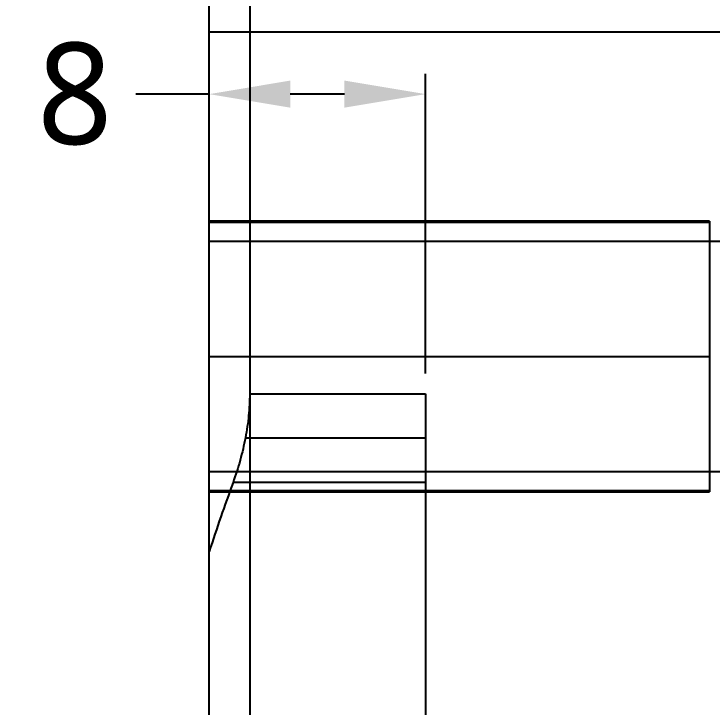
# Model space of a CAD drawing. Header units: millimetres. Extents: x 1044 to 1544, y -1743 to -1389.
# Drawn here: x 1250.61 to 1276.42, y -1557.27 to -1531.65 of the extents above; entities that cross this region are included whole.
import ezdxf
from ezdxf.lldxf.tags import DXFTag

# ---------------------------------------------------------------- set-up
doc = ezdxf.new("R2010")
doc.units = ezdxf.units.MM
doc.layers.add('21', color=7, linetype='Continuous', true_color=0xffffff)
doc.layers.add('dim', color=82, linetype='Continuous', lineweight=9)
doc.styles.add('Capful-A', font='')
doc.styles.get('Capful-A').set_extended_font_data('Microsoft YaHei')
tags = doc.linetypes.add('DASHED', pattern=[25.72, 12.86, -12.86]).pattern_tags.tags
tags[6:7] = [DXFTag(74, 4), DXFTag(75, 0), DXFTag(340, '0'), DXFTag(46, 0.0), DXFTag(50, 0.0), DXFTag(44, 0.0), DXFTag(45, 0.0)]
tags[4:5] = [DXFTag(74, 4), DXFTag(75, 0), DXFTag(340, '0'), DXFTag(46, 0.0), DXFTag(50, 0.0), DXFTag(44, 0.0), DXFTag(45, 0.0)]
doc.dimstyles.new('Capful-A-1.5', dxfattribs={"dimscale": 1.5, "dimtxt": 2.5, "dimasz": 2.5, "dimexe": 1.5, "dimexo": 1, "dimgap": 1.5, "dimtad": 0, "dimdsep": 46, "dimtxsty": 'Capful-A', "dimcen": 0, "dimclrt": 2, "dimazin": 2, "dimtfac": 1, "dimtmove": 0, "dimatfit": 3, "dimfxl": 0, "dimtolj": 1, "dimtzin": 0, "dimarcsym": 0})

# ---------------------------------------------------------------- blocks, each defined once
blk = doc.blocks.new('*D257')
at = {"layer": 'Defpoints', "color": 0, "transparency": 16777216}
for p in [(1257.828, -1534.617), (1265.828, -1545.695), (1257.828, -1548.567)]:
    blk.add_point(p, dxfattribs=at)
at = {"layer": 'dim', "color": 0, "lineweight": -2, "transparency": 16777216}
for p, q in [((1257.828, -1547.817), (1257.828, -1533.868)), ((1265.828, -1544.945), (1265.828, -1533.868)), ((1257.828, -1534.617), (1254.828, -1534.617)), ((1262.828, -1534.617), (1260.828, -1534.617))]:
    blk.add_line(p, q, dxfattribs=at)
at = {"layer": 'dim', "color": 0, "transparency": 16777216}
for points in [[(1260.828, -1534.117), (1260.828, -1535.117), (1257.828, -1534.617)], [(1262.828, -1534.117), (1262.828, -1535.117), (1265.828, -1534.617)]]:
    blk.add_solid(points, dxfattribs=at)
at = {"layer": 'dim', "color": 2, "transparency": 16777216, "insert": (1252.862, -1534.617), "char_height": 3.75, "attachment_point": 5, "style": 'Capful-A', "bg_fill": 3, "box_fill_scale": 1.1, "bg_fill_color": 256, "bg_fill_true_color": 13158600, "bg_fill_transparency": 0}
blk.add_mtext('\\A1;8', dxfattribs=at)
blk = doc.blocks.new('*D258')
at = {"layer": 'Defpoints', "color": 0, "transparency": 16777216}
for p in [(1348.631, -1492.037), (1257.828, -1508.817), (1348.631, -1572.317)]:
    blk.add_point(p, dxfattribs=at)
at = {"layer": 'dim', "color": 0, "lineweight": -2, "transparency": 16777216}
for p, q in [((1257.828, -1508.067), (1257.828, -1491.288)), ((1348.631, -1571.567), (1348.631, -1491.288)), ((1260.828, -1492.037), (1297.761, -1492.037)), ((1345.631, -1492.037), (1308.697, -1492.037))]:
    blk.add_line(p, q, dxfattribs=at)
at = {"layer": 'dim', "color": 0, "transparency": 16777216}
for points in [[(1260.828, -1491.537), (1260.828, -1492.537), (1257.828, -1492.037)], [(1345.631, -1491.537), (1345.631, -1492.537), (1348.631, -1492.037)]]:
    blk.add_solid(points, dxfattribs=at)
at = {"layer": 'dim', "color": 2, "transparency": 16777216, "insert": (1303.229, -1492.037), "char_height": 3.75, "attachment_point": 5, "style": 'Capful-A', "bg_fill": 3, "box_fill_scale": 1.1, "bg_fill_color": 256, "bg_fill_true_color": 13158600, "bg_fill_transparency": 0}
blk.add_mtext('\\A1;90.8', dxfattribs=at)

msp = doc.modelspace()

# ---------------------------------------------------------------- linework, layer by layer
at = {"layer": '21', "color": 7, "linetype": 'Continuous'}
for p, q in [((1259.328, -1507.317), (1259.328, -1545.695)), ((1257.828, -1551.526), (1257.828, -1508.817)), ((1259.328, -1545.695), (1265.828, -1545.695)), ((1265.828, -1545.695), (1265.828, -1598.938)), ((1259.169, -1547.317), (1265.828, -1547.317)), ((1265.828, -1548.971), (1258.71, -1548.971)), ((1257.828, -1593.107), (1257.828, -1551.526))]:
    msp.add_line(p, q, dxfattribs=at)
at = {"layer": '21', "color": 8, "linetype": 'DASHED'}
for p, q in [((1257.828, -1532.317), (1288.828, -1532.317)), ((1276.328, -1539.317), (1257.828, -1539.317)), ((1276.328, -1539.367), (1257.828, -1539.367)), ((1276.328, -1539.317), (1276.328, -1544.317)), ((1277.828, -1540.067), (1257.828, -1540.067)), ((1257.828, -1544.317), (1276.328, -1544.317)), ((1276.328, -1544.316), (1276.328, -1549.267)), ((1259.328, -1545.691), (1259.328, -1598.943)), ((1257.828, -1548.567), (1277.828, -1548.567)), ((1257.828, -1549.267), (1276.328, -1549.267)), ((1257.828, -1549.317), (1276.328, -1549.317)), ((1276.328, -1549.267), (1276.328, -1549.317))]:
    msp.add_line(p, q, dxfattribs=at)
at = {"layer": '21', "color": 7, "linetype": 'Continuous'}
msp.add_open_spline([(1259.328, -1545.695), (1259.328, -1545.959), (1259.315, -1546.227), (1259.261, -1546.767), (1259.221, -1547.04), (1259.142, -1547.454), (1259.113, -1547.593), (1259.048, -1547.872), (1259.012, -1548.01), (1258.897, -1548.425), (1258.809, -1548.699), (1258.71, -1548.971)], degree=3, knots=[0, 0, 0, 0, 0.25, 0.25, 0.5, 0.5, 0.625, 0.625, 0.75, 0.75, 1, 1, 1, 1], dxfattribs=at)
msp.add_open_spline([(1258.71, -1548.971), (1258.403, -1549.818), (1258.109, -1550.67), (1257.828, -1551.526)], degree=3, dxfattribs=at)

# ---------------------------------------------------------------- next in the draw order: dimensions: what is measured, and where the dimension line sits
at = {"layer": 'dim'}
dim = msp.add_linear_dim(base=(1257.828, -1534.617), p1=(1265.828, -1545.695), p2=(1257.828, -1548.567), dimstyle='Capful-A-1.5', override={"dimasz": 2, "dimexe": 0.49975, "dimexo": 0.49975, "dimgap": 0.49975}, dxfattribs=at)
dim.commit()
dim.dimension.update_dxf_attribs({"geometry": '*D257', "text_midpoint": (1252.862, -1534.617)})

# ---------------------------------------------------------------- next in the draw order: dimensions: what is measured, and where the dimension line sits
dim = msp.add_linear_dim(base=(1348.631, -1492.037), p1=(1257.828, -1508.817), p2=(1348.631, -1572.317), dimstyle='Capful-A-1.5', override={"dimasz": 2, "dimexe": 0.49975, "dimexo": 0.49975, "dimgap": 0.49975}, dxfattribs=at)
dim.commit()
dim.dimension.update_dxf_attribs({"geometry": '*D258', "text_midpoint": (1303.229, -1492.037)})

doc.saveas('drawing.dxf')
